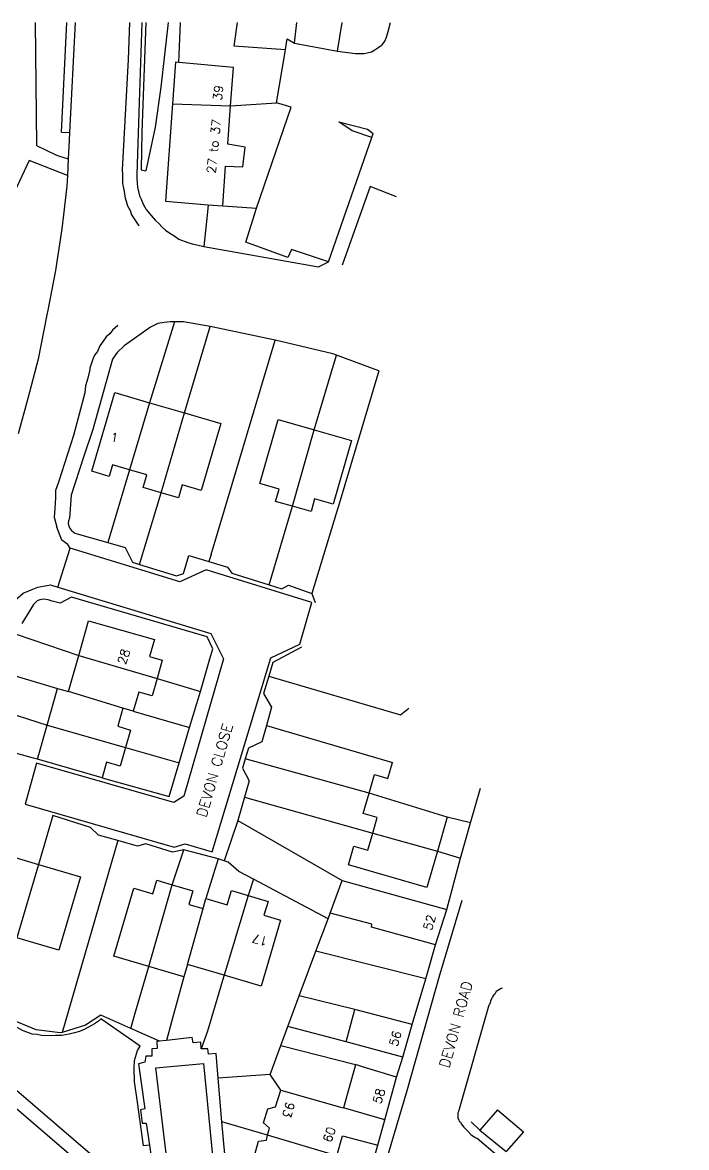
# Model space of a CAD drawing. Extents: x 427500 to 429848, y 434500 to 436505.
# Drawn here: x 429688.5 to 429778, y 434848.3 to 435000 of the extents above; entities that cross this region are included whole.
import ezdxf

# ---------------------------------------------------------------- set-up
doc = ezdxf.new("R2010")
doc.units = 0
doc.layers.add('LPTIP_Ex_Base', color=8, linetype='Continuous')
doc.styles.add('MtXpl_Romans', font='romans__.ttf')

msp = doc.modelspace()

# ---------------------------------------------------------------- linework, layer by layer
at = {"layer": 'LPTIP_Ex_Base', "color": 251, "true_color": 0x636466}
for p, q in [((429690.2, 435000), (429690.4, 434983.4)), ((429693.75, 434985.2), (429694.5, 435000)), ((429695.6, 435000), (429694.85, 434985.15)), ((429702.95, 435000), (429702.75, 434995)), ((429704.6, 435000), (429704.23, 434989.22)), ((429705.15, 435000), (429704.6, 434985.2)), ((429708.15, 435000), (429707.15, 434991.3)), ((429709.6, 434994.6), (429709.83, 435000)), ((429717.05, 434996.8), (429717.5, 435000)), ((429725.2, 434997.2), (429725.5, 435000)), ((429731, 434996.15), (429731.63, 435000)), ((429737.8, 434998.8), (429738.15, 435000)), ((429723.95, 434996.3), (429724.2, 434997.8)), ((429724.2, 434997.8), (429725.2, 434997.2)), ((429737, 434997), (429737.35, 434997.5)), ((429737.35, 434997.5), (429737.6, 434998)), ((429737.6, 434998), (429737.8, 434998.8)), ((429723.95, 434996.3), (429717.05, 434996.8)), ((429722.75, 434989.15), (429723.95, 434996.3)), ((429725.2, 434997.2), (429731, 434996.15)), ((429731, 434996.15), (429733.4, 434995.8)), ((429735, 434995.9), (429735.55, 434996.05)), ((429735.55, 434996.05), (429735.8, 434996.2)), ((429735.8, 434996.2), (429736.15, 434996.4)), ((429736.15, 434996.4), (429736.4, 434996.6)), ((429736.4, 434996.6), (429736.75, 434996.8)), ((429736.75, 434996.8), (429737, 434997)), ((429702.75, 434995), (429701.95, 434980.15)), ((429709.15, 434994.65), (429708.75, 434989.05)), ((429709.6, 434994.6), (429709.15, 434994.65)), ((429716.95, 434993.95), (429709.6, 434994.6)), ((429733.4, 434995.8), (429734.6, 434995.8)), ((429734.6, 434995.8), (429735, 434995.9)), ((429716.55, 434988.75), (429716.95, 434993.95)), ((429707.15, 434991.3), (429706.4, 434985.9)), ((429704.23, 434989.22), (429703.9, 434979.5)), ((429708.75, 434989.05), (429707.8, 434975.9)), ((429708.75, 434989.05), (429716.55, 434988.75)), ((429716.2, 434983.6), (429716.55, 434988.75)), ((429716.55, 434988.75), (429722.75, 434989.15)), ((429720.05, 434974.95), (429724.75, 434988.6)), ((429724.75, 434988.6), (429722.75, 434989.15)), ((429706.4, 434985.9), (429705.15, 434980)), ((429732.95, 434985.4), (429731.15, 434986.6)), ((429731.15, 434986.6), (429735.05, 434985.6)), ((429735.6, 434984.5), (429732.95, 434985.4)), ((429735.05, 434985.6), (429735.8, 434985.05)), ((429693.75, 434985.2), (429694.85, 434985.15)), ((429694.8, 434984.15), (429694.65, 434981.6)), ((429694.85, 434985.15), (429694.8, 434984.15)), ((429704.6, 434985.2), (429704.5, 434980.15)), ((429729.75, 434967.75), (429735.6, 434984.5)), ((429735.6, 434984.5), (429735.8, 434985.05)), ((429690.4, 434983.4), (429693, 434982.15)), ((429718.55, 434983.2), (429716.2, 434983.6)), ((429718.2, 434980.55), (429718.55, 434983.2)), ((429689.4, 434981.4), (429685.75, 434973.6)), ((429694.55, 434979.35), (429689.4, 434981.4)), ((429693, 434982.15), (429693.51, 434981.98)), ((429693.51, 434981.98), (429694.65, 434981.6)), ((429694.65, 434981.6), (429694.55, 434979.35)), ((429694.55, 434979.35), (429694.5, 434977.95)), ((429701.95, 434980.15), (429702, 434979.55)), ((429702, 434979.55), (429702, 434978.35)), ((429703.9, 434979.5), (429703.9, 434978.95)), ((429704.5, 434980.15), (429705.15, 434980)), ((429715.5, 434975.3), (429715.9, 434980.65)), ((429715.9, 434980.65), (429718.2, 434980.55)), ((429694.5, 434977.95), (429694.03, 434974.07)), ((429702, 434978.35), (429702.05, 434978.05)), ((429702.05, 434978.05), (429702.15, 434977.5)), ((429703.9, 434978.95), (429703.95, 434978.35)), ((429703.95, 434978.35), (429704, 434977.8)), ((429704, 434977.8), (429704.15, 434977.2)), ((429735.4, 434977.9), (429731.6, 434967.3)), ((429738.95, 434976.5), (429735.4, 434977.9)), ((429702.15, 434977.5), (429702.35, 434976.3)), ((429702.35, 434976.3), (429702.5, 434975.9)), ((429704.15, 434977.2), (429704.3, 434976.65)), ((429704.3, 434976.65), (429704.49, 434976.19)), ((429702.5, 434975.9), (429702.65, 434975.3)), ((429702.65, 434975.3), (429703, 434974.65)), ((429704.49, 434976.19), (429704.55, 434976.05)), ((429704.55, 434976.05), (429704.8, 434975.4)), ((429704.8, 434975.4), (429705.2, 434974.8)), ((429705.2, 434974.8), (429705.24, 434974.75)), ((429705.24, 434974.75), (429705.6, 434974.3)), ((429707.8, 434975.9), (429713.55, 434975.4)), ((429713.55, 434975.4), (429713.41, 434974.04)), ((429713.55, 434975.4), (429715.5, 434975.3)), ((429715.5, 434975.3), (429720.05, 434974.95)), ((429718.6, 434970.4), (429720.05, 434974.95)), ((429694.03, 434974.07), (429693.8, 434972.2)), ((429703, 434974.65), (429703.2, 434974.05)), ((429703.2, 434974.05), (429703.4, 434973.8)), ((429703.4, 434973.8), (429704.2, 434972.6)), ((429705.6, 434974.3), (429706.4, 434973.35)), ((429706.4, 434973.35), (429706.9, 434972.9)), ((429713.41, 434974.04), (429712.95, 434969.8)), ((429693.8, 434972.2), (429692.95, 434966.55)), ((429706.9, 434972.9), (429707.35, 434972.4)), ((429707.35, 434972.4), (429707.8, 434972)), ((429707.8, 434972), (429708.35, 434971.6)), ((429708.35, 434971.6), (429708.9, 434971.3)), ((429708.9, 434971.3), (429709.6, 434970.8)), ((429709.6, 434970.8), (429710.8, 434970.35)), ((429710.8, 434970.35), (429711.4, 434970.15)), ((429711.4, 434970.15), (429712, 434970)), ((429724.3, 434968.3), (429718.6, 434970.4)), ((429712, 434970), (429712.95, 434969.8)), ((429712.95, 434969.8), (429728.4, 434967.05)), ((429724.8, 434969.4), (429724.3, 434968.3)), ((429729.75, 434967.75), (429724.8, 434969.4)), ((429728.4, 434967.05), (429729.75, 434967.75)), ((429692.95, 434966.55), (429691.92, 434961.21)), ((429691.92, 434961.21), (429691.8, 434960.6)), ((429691.8, 434960.6), (429690.6, 434954.6)), ((429708.98, 434959.64), (429705.65, 434948.72)), ((429707.61, 434959.57), (429706.75, 434959.41)), ((429708.43, 434959.63), (429707.61, 434959.57)), ((429708.98, 434959.64), (429708.43, 434959.63)), ((429710.23, 434959.65), (429708.98, 434959.64)), ((429713.81, 434958.99), (429710.23, 434959.65)), ((429700.65, 434958.5), (429700.3, 434958)), ((429701.35, 434959.15), (429700.65, 434958.5)), ((429705.75, 434958.94), (429702.22, 434956.38)), ((429706.75, 434959.41), (429705.75, 434958.94)), ((429710.36, 434947.35), (429713.81, 434958.99)), ((429722.59, 434957.15), (429713.81, 434958.99)), ((429699.4, 434957.05), (429698.95, 434956.4)), ((429699.8, 434957.6), (429699.4, 434957.05)), ((429700.3, 434958), (429699.8, 434957.6)), ((429713.94, 434928.28), (429722.59, 434957.15)), ((429730.37, 434955.34), (429722.59, 434957.15)), ((429698.2, 434955.15), (429698, 434954.6)), ((429698.6, 434955.65), (429698.2, 434955.15)), ((429698.95, 434956.4), (429698.6, 434955.65)), ((429701.04, 434955.18), (429700.64, 434954.61)), ((429701.26, 434955.5), (429701.04, 434955.18)), ((429702.22, 434956.38), (429701.26, 434955.5)), ((429727.85, 434945.07), (429730.87, 434955.15)), ((429730.87, 434955.15), (429730.37, 434955.34)), ((429736.54, 434953.05), (429730.87, 434955.15)), ((429690.6, 434954.6), (429689.2, 434949.3)), ((429698, 434954.6), (429697.6, 434953.4)), ((429700.64, 434954.61), (429697.98, 434945.12)), ((429697.3, 434952.05), (429697, 434951)), ((429697.6, 434953.2), (429697.3, 434952.05)), ((429697.6, 434953.4), (429697.6, 434953.2)), ((429736.54, 434953.05), (429731.21, 434935.09)), ((429697, 434951), (429696.9, 434950.05)), ((429689.2, 434949.3), (429687.9, 434944.55)), ((429696.9, 434950.05), (429695.4, 434944.3)), ((429697.84, 434939.49), (429700.95, 434950.1)), ((429700.95, 434950.1), (429705.65, 434948.72)), ((429705.65, 434948.72), (429702.91, 434939.7)), ((429705.65, 434948.72), (429710.36, 434947.35)), ((429707.2, 434936.59), (429710.36, 434947.35)), ((429710.36, 434947.35), (429715.23, 434945.92)), ((429715.23, 434945.92), (429712.59, 434936.91)), ((429720.5, 434937.84), (429722.98, 434946.47)), ((429722.98, 434946.47), (429727.85, 434945.07)), ((429697.98, 434945.12), (429696.71, 434941.37)), ((429724.9, 434934.78), (429727.85, 434945.07)), ((429727.85, 434945.07), (429732.85, 434943.63)), ((429695.4, 434944.3), (429693.35, 434938)), ((429732.85, 434943.63), (429730.38, 434935.04)), ((429696.71, 434941.37), (429695.05, 434936.28)), ((429700.65, 434940.36), (429700.19, 434938.8)), ((429702.91, 434939.7), (429700.65, 434940.36)), ((429700.19, 434938.8), (429697.84, 434939.49)), ((429702.91, 434939.7), (429700, 434929.87)), ((429705.27, 434939.01), (429702.91, 434939.7)), ((429704.77, 434937.31), (429705.27, 434939.01)), ((429693.35, 434938), (429692.96, 434936.88)), ((429692.96, 434936.88), (429692.97, 434935.91)), ((429707.2, 434936.59), (429704.77, 434937.31)), ((429710.05, 434937.66), (429709.53, 434935.91)), ((429712.59, 434936.91), (429710.05, 434937.66)), ((429723.12, 434937.09), (429720.5, 434937.84)), ((429722.64, 434935.43), (429723.12, 434937.09)), ((429692.97, 434935.91), (429692.84, 434934.46)), ((429695.05, 434936.28), (429694.86, 434933.15)), ((429704.3, 434926.91), (429707.2, 434936.59)), ((429709.53, 434935.91), (429707.2, 434936.59)), ((429724.9, 434934.78), (429722.64, 434935.43)), ((429727.9, 434935.75), (429727.41, 434934.05)), ((429730.38, 434935.04), (429727.9, 434935.75)), ((429692.84, 434934.46), (429692.79, 434933.29)), ((429721.76, 434924.17), (429724.9, 434934.78)), ((429727.41, 434934.05), (429724.9, 434934.78)), ((429730.81, 434933.78), (429728.79, 434927.12)), ((429731.21, 434935.09), (429730.81, 434933.78)), ((429692.79, 434933.29), (429693.11, 434931.94)), ((429694.71, 434932.8), (429694.67, 434932.42)), ((429694.67, 434932.42), (429694.83, 434931.86)), ((429694.86, 434933.15), (429694.71, 434932.8)), ((429693.8, 434930.19), (429693.11, 434931.94)), ((429694.83, 434931.86), (429695.13, 434931.51)), ((429695.13, 434931.51), (429695.58, 434931.16)), ((429695.58, 434931.16), (429700, 434929.87)), ((429694.6, 434929.61), (429693.8, 434930.19)), ((429694.95, 434929.13), (429694.6, 434929.61)), ((429700, 434929.87), (429702.35, 434929.19)), ((429702.35, 434929.19), (429703.32, 434927.21)), ((429693.27, 434923.86), (429694.95, 434929.13)), ((429709.71, 434924.59), (429694.95, 434929.13)), ((429710.22, 434925.71), (429710.95, 434928.11)), ((429710.95, 434928.11), (429713.65, 434927.31)), ((429713.94, 434928.28), (429713.65, 434927.31)), ((429703.32, 434927.21), (429704.3, 434926.91)), ((429704.3, 434926.91), (429709.29, 434925.39)), ((429713.27, 434926.18), (429709.71, 434924.59)), ((429727.54, 434921.78), (429713.27, 434926.18)), ((429713.65, 434927.31), (429716.15, 434926.57)), ((429716.15, 434926.57), (429716.72, 434925.77)), ((429728.79, 434927.12), (429727.54, 434923.01)), ((429709.29, 434925.39), (429710.22, 434925.71)), ((429716.72, 434925.77), (429721.76, 434924.17)), ((429688.58, 434923.03), (429689.88, 434923.58)), ((429689.88, 434923.58), (429690.58, 434923.87)), ((429690.58, 434923.87), (429692.26, 434924.17)), ((429692.26, 434924.17), (429693.27, 434923.86)), ((429693.27, 434923.86), (429713.89, 434917.6)), ((429721.76, 434924.17), (429723.49, 434923.62)), ((429723.49, 434923.62), (429724.37, 434924.12)), ((429724.37, 434924.12), (429727.54, 434923.01)), ((429687.21, 434921.83), (429688.58, 434923.03)), ((429690.47, 434922.03), (429689.97, 434921.53)), ((429690.86, 434922.17), (429690.47, 434922.03)), ((429691.27, 434922.22), (429690.86, 434922.17)), ((429691.97, 434922.17), (429691.27, 434922.22)), ((429692.52, 434921.99), (429691.97, 434922.17)), ((429693.57, 434921.69), (429692.52, 434921.99)), ((429695.1, 434922.49), (429693.57, 434921.69)), ((429713.41, 434917.15), (429695.1, 434922.49)), ((429725.89, 434916.19), (429727.54, 434921.78)), ((429727.54, 434923.01), (429727.96, 434921.78)), ((429689.97, 434921.53), (429688.39, 434918.96)), ((429696.08, 434914.65), (429697.42, 434919.33)), ((429697.42, 434919.33), (429706.31, 434916.8)), ((429687.63, 434917.51), (429696.08, 434914.65)), ((429714.16, 434915.53), (429713.41, 434917.15)), ((429713.89, 434917.6), (429715.61, 434914.2)), ((429706.31, 434916.8), (429705.65, 434914.49)), ((429713.78, 434914.2), (429714.16, 434915.53)), ((429721.98, 434914.35), (429725.89, 434916.19)), ((429726.14, 434915.79), (429722.26, 434913.7)), ((429694.69, 434909.77), (429696.08, 434914.65)), ((429696.08, 434914.65), (429706.66, 434911.55)), ((429705.65, 434914.49), (429707.35, 434914)), ((429715.61, 434914.2), (429710.24, 434895.7)), ((429712.49, 434909.78), (429713.78, 434914.2)), ((429714.07, 434888.16), (429721.98, 434914.35)), ((429685.22, 434912.6), (429693.23, 434910.19)), ((429707.35, 434914), (429706.66, 434911.55)), ((429722.26, 434913.7), (429721.71, 434911.85)), ((429706.66, 434911.55), (429705.99, 434909.2)), ((429706.66, 434911.55), (429712.49, 434909.78)), ((429721.71, 434911.85), (429721.02, 434909.51)), ((429721.71, 434911.85), (429739.46, 434906.63)), ((429691.83, 434905.26), (429693.23, 434910.19)), ((429693.23, 434910.19), (429694.69, 434909.77)), ((429702.04, 434907.55), (429694.69, 434909.77)), ((429704.17, 434909.72), (429703.44, 434907.15)), ((429705.99, 434909.2), (429704.17, 434909.72)), ((429711.04, 434904.93), (429712.49, 434909.78)), ((429721.02, 434909.51), (429722.09, 434907.7)), ((429682.85, 434908.13), (429691.83, 434905.26)), ((429702.04, 434907.55), (429701.34, 434905.1)), ((429703.44, 434907.15), (429702.04, 434907.55)), ((429703.44, 434907.15), (429711.04, 434904.93)), ((429722.09, 434907.7), (429721.4, 434905.21)), ((429739.46, 434906.63), (429740.6, 434907.55)), ((429690.51, 434900.65), (429691.83, 434905.26)), ((429691.83, 434905.26), (429702.39, 434902.23)), ((429701.34, 434905.1), (429703.07, 434904.6)), ((429709.63, 434900.18), (429711.04, 434904.93)), ((429721.4, 434905.21), (429720.8, 434903.01)), ((429721.4, 434905.21), (429738.42, 434900.23)), ((429689.98, 434900.8), (429680.03, 434903.54)), ((429703.07, 434904.6), (429702.39, 434902.23)), ((429702.39, 434902.23), (429701.68, 434899.73)), ((429702.39, 434902.23), (429709.63, 434900.18)), ((429718.99, 434902.14), (429718.55, 434900.72)), ((429720.8, 434903.01), (429718.99, 434902.14)), ((429690.51, 434900.65), (429689.98, 434900.8)), ((429699.24, 434898.16), (429690.51, 434900.65)), ((429718.55, 434900.72), (429718.16, 434899.45)), ((429735.25, 434896.08), (429718.55, 434900.72)), ((429690.4, 434900.13), (429688.86, 434894.61)), ((429708.89, 434894.83), (429690.4, 434900.13)), ((429699.84, 434900.26), (429699.24, 434898.16)), ((429701.68, 434899.73), (429699.84, 434900.26)), ((429708.27, 434895.63), (429709.63, 434900.18)), ((429718.16, 434899.45), (429719.07, 434897.74)), ((429737.79, 434898.05), (429738.42, 434900.23)), ((429699.24, 434898.16), (429708.27, 434895.63)), ((429719.07, 434897.74), (429718.45, 434895.55)), ((429735.25, 434896.08), (429735.97, 434898.58)), ((429735.97, 434898.58), (429737.79, 434898.05)), ((429734.45, 434893.33), (429735.25, 434896.08)), ((429745.78, 434892.85), (429735.25, 434896.08)), ((429748.91, 434892.07), (429750.25, 434896.74)), ((429688.86, 434894.61), (429708.97, 434888.8)), ((429710.24, 434895.7), (429708.89, 434894.83)), ((429718.45, 434895.55), (429717.56, 434892.4)), ((429718.45, 434895.55), (429735.73, 434890.71)), ((429692.6, 434893.08), (429690.68, 434886.48)), ((429697.67, 434891.46), (429692.6, 434893.08)), ((429736.33, 434892.79), (429734.45, 434893.33)), ((429735.73, 434890.71), (429736.33, 434892.79)), ((429745.78, 434892.85), (429744.45, 434888.26)), ((429748.91, 434892.07), (429745.78, 434892.85)), ((429698.75, 434890.44), (429697.67, 434891.46)), ((429717.56, 434892.4), (429715.69, 434886.96)), ((429717.56, 434892.4), (429731.6, 434884.3)), ((429747.55, 434887.34), (429748.91, 434892.07)), ((429701.38, 434889.68), (429698.75, 434890.44)), ((429735.06, 434888.41), (429735.73, 434890.71)), ((429735.73, 434890.71), (429744.45, 434888.26)), ((429701.38, 434889.68), (429695.25, 434868.63)), ((429704.02, 434888.92), (429701.38, 434889.68)), ((429705.12, 434889.27), (429704.02, 434888.92)), ((429708.74, 434888.15), (429705.12, 434889.27)), ((429708.68, 434883.74), (429710.24, 434888.45)), ((429710.24, 434888.45), (429708.74, 434888.15)), ((429708.97, 434888.8), (429710.42, 434889.25)), ((429714.89, 434887.21), (429710.24, 434888.45)), ((429710.42, 434889.25), (429714.07, 434888.16)), ((429732.45, 434886.42), (429733.18, 434888.95)), ((429733.18, 434888.95), (429735.06, 434888.41)), ((429744.45, 434888.26), (429743.03, 434883.36)), ((429744.45, 434888.26), (429747.55, 434887.34)), ((429684.9, 434888.18), (429690.68, 434886.48)), ((429714.89, 434887.21), (429713.24, 434881.88)), ((429715.69, 434886.96), (429714.89, 434887.21)), ((429716.26, 434886.78), (429715.69, 434886.96)), ((429717.69, 434885.53), (429716.26, 434886.78)), ((429745.75, 434880.39), (429747.55, 434887.34)), ((429690.68, 434886.48), (429687.75, 434876.57)), ((429690.68, 434886.48), (429696.31, 434884.82)), ((429719.65, 434884.49), (429717.69, 434885.53)), ((429743.03, 434883.36), (429732.45, 434886.42)), ((429696.31, 434884.82), (429693.39, 434874.91)), ((429705.53, 434872.72), (429708.68, 434883.74)), ((429706.1, 434882.49), (429706.64, 434884.34)), ((429706.64, 434884.34), (429708.68, 434883.74)), ((429708.68, 434883.74), (429711.46, 434882.92)), ((429719.65, 434884.49), (429718.92, 434882.28)), ((429729.71, 434879.15), (429719.65, 434884.49)), ((429730, 434879.9), (429731.6, 434884.3)), ((429731.6, 434884.3), (429745.75, 434880.39)), ((429700.81, 434874.11), (429703.5, 434883.26)), ((429703.5, 434883.26), (429706.1, 434882.49)), ((429711.46, 434882.92), (429710.92, 434881.09)), ((429718.92, 434882.28), (429715.68, 434871.56)), ((429716.12, 434881.04), (429716.68, 434882.94)), ((429716.68, 434882.94), (429718.92, 434882.28)), ((429718.92, 434882.28), (429721.61, 434881.49)), ((429710.92, 434881.09), (429712.85, 434880.53)), ((429712.85, 434880.53), (429713.24, 434881.88)), ((429713.24, 434881.88), (429716.12, 434881.04)), ((429721.61, 434881.49), (429721.06, 434879.62)), ((429744.96, 434872.15), (429747.81, 434881.67)), ((429710.77, 434873), (429712.85, 434880.53)), ((429721.06, 434879.62), (429723.31, 434878.96)), ((429728.05, 434874.8), (429729.71, 434879.15)), ((429729.71, 434879.15), (429730, 434879.9)), ((429735.6, 434878.4), (429730, 434879.9)), ((429744.2, 434875.65), (429745.75, 434880.39)), ((429723.31, 434878.96), (429720.7, 434870.08)), ((429735.55, 434878), (429735.6, 434878.4)), ((429744.2, 434875.65), (429735.55, 434878)), ((429693.39, 434874.91), (429687.75, 434876.57)), ((429725.8, 434868.75), (429728.05, 434874.8)), ((429742.9, 434871.05), (429728.05, 434874.8)), ((429743.17, 434872.01), (429744.2, 434875.65)), ((429705.53, 434872.72), (429700.81, 434874.11)), ((429703.67, 434866.3), (429705.53, 434872.72)), ((429710.28, 434871.33), (429705.53, 434872.72)), ((429710.77, 434873), (429710.28, 434871.33)), ((429715.68, 434871.56), (429710.77, 434873)), ((429715.68, 434871.56), (429715.59, 434871.27)), ((429720.7, 434870.08), (429715.68, 434871.56)), ((429740.4, 434856), (429744.8, 434871.6)), ((429742.9, 434871.05), (429743.17, 434872.01)), ((429744.8, 434871.6), (429744.96, 434872.15)), ((429710.28, 434871.33), (429708.61, 434865.24)), ((429715.59, 434871.27), (429714.38, 434867.19)), ((429741.05, 434864.9), (429742.9, 434871.05)), ((429695.25, 434868.63), (429693.85, 434863.83)), ((429724.3, 434864.6), (429725.8, 434868.75)), ((429733.3, 434866.9), (429725.8, 434868.75)), ((429751.9, 434868.6), (429751.75, 434868.35)), ((429752.05, 434868.9), (429751.9, 434868.6)), ((429752.2, 434869), (429752.05, 434868.9)), ((429752.4, 434869.35), (429752.2, 434869)), ((429753.05, 434869.75), (429752.4, 434869.35)), ((429753.2, 434869.8), (429753.05, 434869.75)), ((429714.38, 434867.19), (429713.44, 434864)), ((429751.4, 434867.5), (429747.3, 434853.15)), ((429751.5, 434867.6), (429751.4, 434867.5)), ((429751.55, 434867.8), (429751.5, 434867.6)), ((429751.6, 434868.05), (429751.55, 434867.8)), ((429751.75, 434868.35), (429751.6, 434868.05)), ((429690.35, 434864.15), (429686.9, 434865.6)), ((429699.06, 434866.15), (429697, 434864.8)), ((429699.05, 434865.65), (429698.75, 434865.35)), ((429702.74, 434863.08), (429699.05, 434865.65)), ((429703.11, 434864.36), (429699.06, 434866.15)), ((429703.11, 434864.36), (429703.67, 434866.3)), ((429732.15, 434862.55), (429733.3, 434866.9)), ((429741.05, 434864.9), (429733.3, 434866.9)), ((429676.79, 434865.38), (429697.93, 434847.24)), ((429688.6, 434864.05), (429687.3, 434864.75)), ((429689.2, 434863.8), (429688.6, 434864.05)), ((429693.6, 434863.75), (429690.35, 434864.15)), ((429697, 434864.8), (429693.85, 434863.83)), ((429696.8, 434864.2), (429696.2, 434863.95)), ((429697.9, 434864.8), (429696.8, 434864.2)), ((429698.2, 434865), (429697.9, 434864.8)), ((429698.75, 434865.35), (429698.2, 434865)), ((429706.99, 434862.64), (429703.11, 434864.36)), ((429708.61, 434865.24), (429707.93, 434862.75)), ((429713.44, 434864), (429712.6, 434861.6)), ((429723.35, 434862.06), (429724.3, 434864.6)), ((429732.15, 434862.55), (429724.3, 434864.6)), ((429739.8, 434860.5), (429741.05, 434864.9)), ((429696.69, 434845.8), (429675.56, 434863.94)), ((429689.8, 434863.6), (429689.2, 434863.8)), ((429690.5, 434863.55), (429689.8, 434863.6)), ((429691.05, 434863.4), (429690.5, 434863.55)), ((429692.4, 434863.35), (429691.05, 434863.4)), ((429692.95, 434863.4), (429692.4, 434863.35)), ((429693.8, 434863.4), (429692.95, 434863.4)), ((429693.85, 434863.83), (429693.6, 434863.75)), ((429694.8, 434863.6), (429693.8, 434863.4)), ((429695.5, 434863.75), (429694.8, 434863.6)), ((429696.2, 434863.95), (429695.5, 434863.75)), ((429704.35, 434861.95), (429702.74, 434863.08)), ((429706.99, 434862.64), (429706.6, 434862.6)), ((429706.6, 434862.6), (429706.65, 434861.65)), ((429707.93, 434862.75), (429706.99, 434862.64)), ((429711.4, 434863.15), (429707.93, 434862.75)), ((429711.5, 434862.4), (429711.4, 434863.15)), ((429712.55, 434862.5), (429711.5, 434862.4)), ((429712.6, 434861.6), (429712.55, 434862.5)), ((429735, 434861.8), (429732.15, 434862.55)), ((429703.6, 434860.05), (429704, 434861.4)), ((429704, 434861.4), (429704.35, 434861.95)), ((429706.65, 434861.65), (429705.95, 434861.6)), ((429705.95, 434861.6), (429705.95, 434860.6)), ((429713.5, 434861.6), (429712.6, 434861.6)), ((429713.6, 434860.9), (429713.5, 434861.6)), ((429714.6, 434861), (429713.6, 434860.9)), ((429714.9, 434857.65), (429714.6, 434861)), ((429721.9, 434858.15), (429723.35, 434862.06)), ((429723.35, 434862.06), (429733.42, 434859.48)), ((429739.8, 434860.5), (429735, 434861.8)), ((429703.55, 434858.95), (429703.6, 434860.05)), ((429705, 434859.8), (429704.15, 434859.6)), ((429704.15, 434859.6), (429705, 434853.5)), ((429705.15, 434860.6), (429705, 434859.8)), ((429705.95, 434860.6), (429705.15, 434860.6)), ((429706.5, 434859.05), (429712.9, 434859.65)), ((429712.9, 434859.65), (429714.5, 434843.15)), ((429733.41, 434859.44), (429732.79, 434857.19)), ((429733.42, 434859.48), (429733.41, 434859.44)), ((429734.35, 434859.2), (429733.42, 434859.48)), ((429738.95, 434857.8), (429739.8, 434860.5)), ((429703.6, 434857.2), (429703.55, 434858.95)), ((429708.2, 434844.8), (429706.5, 434859.05)), ((429721.9, 434858.15), (429714.9, 434857.65)), ((429723.35, 434856.05), (429721.9, 434858.15)), ((429738.95, 434857.8), (429734.35, 434859.2)), ((429704, 434854.4), (429703.6, 434857.2)), ((429715.4, 434851.75), (429714.9, 434857.65)), ((429732.79, 434857.19), (429731.8, 434853.64)), ((429737.35, 434852.05), (429738.95, 434857.8)), ((429722.6, 434853.8), (429723.35, 434856.05)), ((429723.35, 434856.05), (429731.25, 434853.79)), ((429737.15, 434845.05), (429740.4, 434856)), ((429704.82, 434848.51), (429704, 434854.4)), ((429705, 434853.5), (429704.4, 434853.4)), ((429704.4, 434853.4), (429704.65, 434851.6)), ((429721, 434851.65), (429721.6, 434853.5)), ((429721.6, 434853.5), (429722.6, 434853.8)), ((429731.25, 434853.79), (429731.8, 434853.64)), ((429737.35, 434852.05), (429731.8, 434853.64)), ((429752.55, 434853.4), (429750.2, 434850.65)), ((429752.55, 434853.4), (429756.05, 434850.4)), ((429736.4, 434848.6), (429737.35, 434852.05)), ((429747.3, 434853.15), (429747.2, 434853)), ((429747.2, 434853), (429747.2, 434852.3)), ((429747.2, 434852.3), (429747.35, 434852)), ((429747.35, 434852), (429747.4, 434851.8)), ((429704.65, 434851.6), (429705.2, 434851.6)), ((429705.2, 434851.6), (429705.63, 434848.63)), ((429716, 434845), (429715.4, 434851.75)), ((429721.55, 434849.95), (429715.4, 434851.75)), ((429721.8, 434850.9), (429721, 434851.65)), ((429721.55, 434849.95), (429721.8, 434850.9)), ((429747.4, 434851.8), (429747.55, 434851.75)), ((429747.55, 434851.75), (429747.6, 434851.6)), ((429747.6, 434851.6), (429747.65, 434851.5)), ((429747.65, 434851.5), (429748, 434851.05)), ((429748, 434851.05), (429748.5, 434850.55)), ((429748.5, 434850.55), (429749, 434850)), ((429749, 434851.75), (429750.2, 434850.65)), ((429750.2, 434850.65), (429753.75, 434847.75)), ((429756.05, 434850.4), (429753.75, 434847.75)), ((429719.75, 434847.05), (429720.35, 434849.15)), ((429720.35, 434849.15), (429721.4, 434849.3)), ((429721.4, 434849.3), (429721.55, 434849.95)), ((429730.9, 434847.2), (429721.55, 434849.95)), ((429730.9, 434847.2), (429731.65, 434849.9)), ((429731.65, 434849.9), (429736.4, 434848.6)), ((429749, 434850), (429749.35, 434849.8)), ((429749.35, 434849.8), (429749.65, 434849.6)), ((429749.65, 434849.6), (429749.8, 434849.55)), ((429749.8, 434849.55), (429778.05, 434825.65)), ((429705.63, 434848.63), (429704.82, 434848.51)), ((429705.63, 434848.63), (429706.2, 434844.75)), ((429735.6, 434845.8), (429736.4, 434848.6))]:
    msp.add_line(p, q, dxfattribs=at)

# ---------------------------------------------------------------- texts
at = {"layer": 'LPTIP_Ex_Base', "color": 251, "true_color": 0x636466, "style": 'MtXpl_Romans'}
for s, height, rotation, p in [('39', 1.2, 84, (429715.37, 434989.43)), ('27 to 37', 1.2, 84, (429714.52, 434979.6)), ('1', 1.2, 350.6, (429700.31, 434943.55)), ('28', 1.2, 71.3, (429702.39, 434913.33)), ('DEVON CLOSE', 1.4, 73.9, (429713.27, 434892.71)), ('52', 1.2, 73.8, (429743.67, 434877.5)), ('17', 1.2, 164.7, (429721.69, 434876.6)), ('DEVON ROAD', 1.4, 74.5, (429746.01, 434858.92)), ('56', 1.2, 74, (429739.07, 434861.84)), ('58', 1.2, 73.9, (429736.87, 434854.09)), ('93', 1.2, 253.6, (429724.09, 434854.53)), ('60', 1.2, 71.8, (429730.12, 434848.88))]:
    msp.add_text(s, height=height, rotation=rotation, dxfattribs=at).set_placement(p)

doc.saveas('drawing.dxf')
